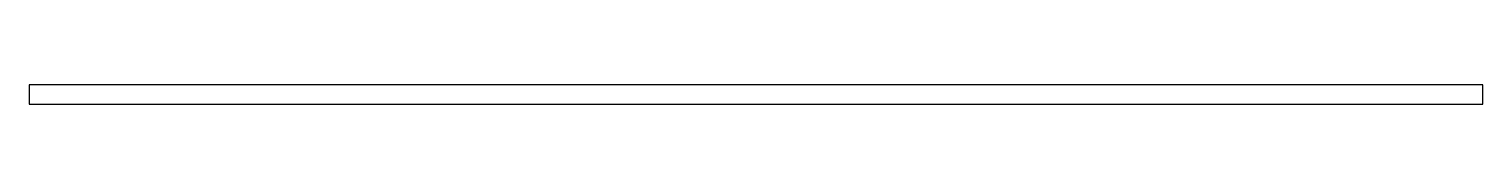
# Model space of a CAD drawing. Extents: x -0.37 to 0.37, y 0.595 to 0.605.
import ezdxf

# ---------------------------------------------------------------- set-up
doc = ezdxf.new("R2010")
doc.units = 0
doc.layers.add('PATCH', color=7, linetype='CONTINUOUS')

msp = doc.modelspace()

# ---------------------------------------------------------------- linework, layer by layer
at = {"layer": 'PATCH'}
msp.add_3dface([(-0.37, 0.595, 1.44), (0.37, 0.595, 1.44), (0.37, 0.605, 1.45), (-0.37, 0.605, 1.45)], dxfattribs=at)

doc.saveas('drawing.dxf')
